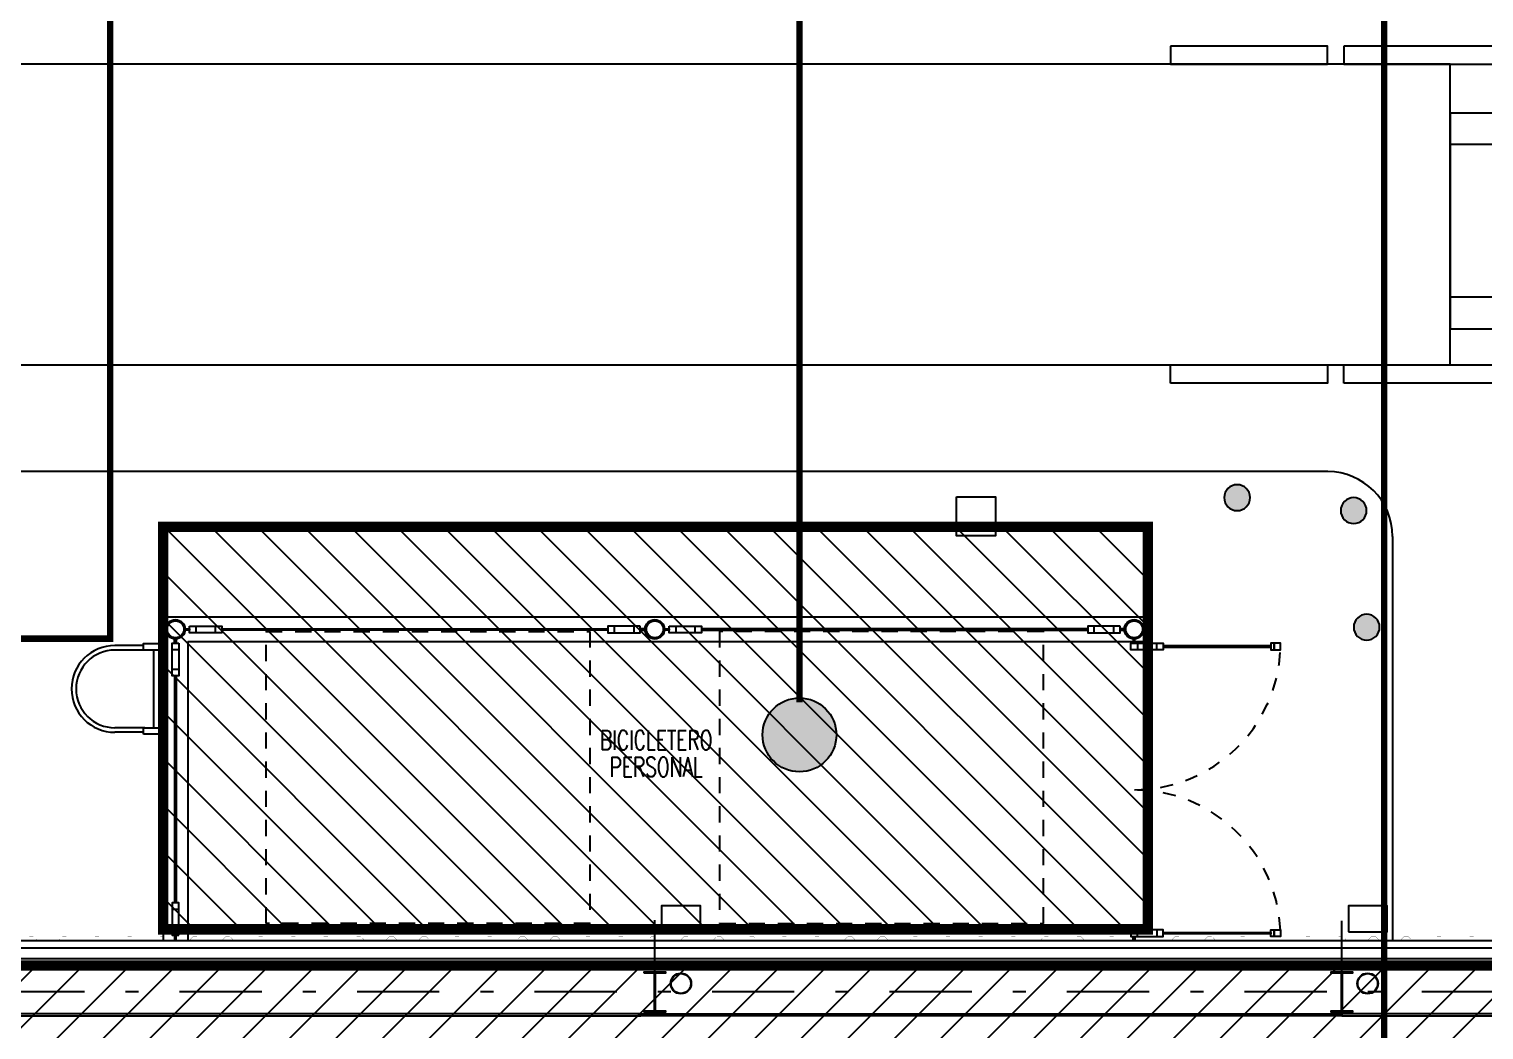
# Model space of a CAD drawing. Header units: millimetres. Extents: x -77 to 207, y -160 to 187.
# Drawn here: x -20.74 to -9.51, y 29.11 to 36.83 of the extents above; entities that cross this region are included whole.
import ezdxf
from ezdxf.enums import TextEntityAlignment as Align
from ezdxf.xclip import XClip

# ---------------------------------------------------------------- set-up
doc = ezdxf.new("R2010")
doc.units = ezdxf.units.MM
doc.header["$LTSCALE"] = 0.1
for name, pattern in [('X REF - ANELO INST bind$0$X REF - ANELO EXT$0$DASHED', [0.75, 0.5, -0.25]), ('X REF - ANELO INST bind$0$X REF - ANELO EXT$0$DASHED2', [0.375, 0.25, -0.125]), ('X REF - ANELO INST bind$0$X REF - ANELO EXT$0$HIDDEN2', [0.1875, 0.125, -0.0625]), ('X REF - ANELO INST bind$0$X REF - ANELO$0$DASHDOT2', [12.7, 6.35, -3.175, 0, -3.175])]:
    doc.linetypes.add(name, pattern=pattern)
for name, color, linetype in [('C01 Foil blanco', 30, 'Continuous'), ('C03 PRY comun+papel kraft', 192, 'Continuous'), ('C09 CH sinusoidal', 40, 'Continuous'), ('X REF - ANELO INST bind$0$X REF - ANELO EXT$0$A-CORDONES', 8, 'Continuous'), ('X REF - ANELO INST bind$0$X REF - ANELO EXT$0$A-VISTAS', 8, 'Continuous'), ('X REF - ANELO INST bind$0$X REF - ANELO EXT$0$C-METALICA', 8, 'Continuous'), ('X REF - ANELO INST bind$0$X REF - ANELO EXT$0$D-POSTE HG20', 8, 'Continuous'), ('X REF - ANELO INST bind$0$X REF - ANELO EXT$0$E-GENERAL', 8, 'Continuous'), ('X REF - ANELO INST bind$0$X REF - ANELO EXT$0$E-REJILLAS', 8, 'Continuous'), ('X REF - ANELO INST bind$0$X REF - ANELO EXT$0$E-VEHICULOS', 8, 'Continuous'), ('X REF - ANELO INST bind$0$X REF - ANELO EXT$0$MET-COLUMNA METALICA', 7, 'Continuous'), ('X REF - ANELO INST bind$0$X REF - ANELO EXT$0$PROY', 8, 'X REF - ANELO INST bind$0$X REF - ANELO EXT$0$DASHED'), ('X REF - ANELO INST bind$0$X REF - ANELO EXT$0$R-NOMBRE LOCAL', 7, 'Continuous'), ('X REF - ANELO INST bind$0$X REF - ANELO$0$A-CHAPA TRAPEZOIDAL', 8, 'Continuous'), ('X REF - ANELO INST bind$0$X REF - ANELO$0$A-TABIQUE PRY', 7, 'Continuous'), ('X REF - ANELO INST bind$0$X REF - ANELO$0$A-VISTAS', 8, 'Continuous'), ('X REF - ANELO INST bind$0$X REF - ANELO$0$E-MONTANTE PLUVIAL', 8, 'Continuous'), ('X REF - ANELO INST bind$0$X REF - ANELO$0$MET-COLUMNA METALICA', 7, 'Continuous'), ('X REF - ANELO INST bind$0$X REF - ANELO$0$MET-CORREAS DE CV', 7, 'Continuous'), ('X REF - ANELO INST bind$0$X REF - ANELO$0$MET-EJE CABRIADAS', 8, 'X REF - ANELO INST bind$0$X REF - ANELO$0$DASHDOT2'), ('X REF - ANELO INST bind$0$X REF - ANELO$0$MET-LANA VIDRIO', 8, 'Continuous')]:
    doc.layers.add(name, color=color, linetype=linetype)
doc.layers.add('X REF - ANELO INST bind$0$X REF - ANELO EXT$0$PROY-RT Y CONDUCTOS', color=8, linetype='X REF - ANELO INST bind$0$X REF - ANELO EXT$0$HIDDEN2', plot=False)
doc.styles.add('X REF - ANELO INST bind$0$X REF - ANELO EXT$0$VAUX', font='romans.shx', dxfattribs={"width": 0.85})
doc.linetypes.add('X REF - ANELO INST bind$0$X REF - ANELO$0$REFERENCIAL CORTE TRANSVERSAL WM$0$BATTING', pattern='A,0.00254,-2.54,[134,ltypeshp.shx,S=2.54,R=0,X=-2.54,Y=0],-5.08,[134,ltypeshp.shx,S=2.54,R=180,X=2.54,Y=0],-2.54', length=10.16254)

# ---------------------------------------------------------------- blocks, each defined once
blk = doc.blocks.new('X REF - ANELO INST bind$0$X REF - ANELO$0$CMETP')
at = {"layer": 'X REF - ANELO INST bind$0$X REF - ANELO$0$MET-COLUMNA METALICA'}
blk.add_hatch(color=256, dxfattribs=at).paths.add_polyline_path([(-0.082, 0), (-0.082, 0.01), (-0.007, 0.01, 0.414214), (-0.003, 0.014), (-0.003, 0.296, 0.414214), (-0.007, 0.3), (-0.082, 0.3), (-0.082, 0.31), (0.082, 0.31), (0.082, 0.3), (0.007, 0.3, 0.414214), (0.003, 0.296), (0.003, 0.014, 0.414214), (0.007, 0.01), (0.082, 0.01), (0.082, 0)])
blk.add_lwpolyline([(0.082, 0.3), (0.082, 0.31), (-0.082, 0.31), (-0.082, 0.3), (-0.007, 0.3, -0.414214), (-0.003, 0.296), (-0.003, 0.014, -0.414214), (-0.007, 0.01), (-0.082, 0.01), (-0.082, 0), (0.082, 0), (0.082, 0.01), (0.007, 0.01, -0.414214), (0.003, 0.014), (0.003, 0.296, -0.414214), (0.007, 0.3)], format="xyb", close=True, dxfattribs=at)
blk = doc.blocks.new('X REF - ANELO INST bind$0$X REF - ANELO EXT$0$camion')
at = {"layer": 'X REF - ANELO INST bind$0$X REF - ANELO EXT$0$E-VEHICULOS'}
for points in [[(1.258, -1.035), (-1.062, -1.035), (-1.062, -15.535), (1.258, -15.535)], [(-1.202, -13.376), (-1.062, -13.376), (-1.062, -14.59), (-1.202, -14.59)], [(1.398, -13.376), (1.258, -13.376), (1.258, -14.59), (1.398, -14.59)], [(-1.202, -14.715), (-1.062, -14.715), (-1.062, -15.928), (-1.202, -15.928)], [(1.398, -14.715), (1.258, -14.715), (1.258, -15.928), (1.398, -15.928)], [(0.88, -15.535), (-0.784, -15.535), (-0.784, -15.901), (0.88, -15.901)], [(0.64, -15.535), (-0.537, -15.535), (-0.537, -16.394), (0.64, -16.394)]]:
    blk.add_lwpolyline(points, close=True, dxfattribs=at)
blk = doc.blocks.new('X REF - ANELO INST bind$0$X REF - ANELO EXT$0$N Local')
at = {"layer": 'X REF - ANELO INST bind$0$X REF - ANELO EXT$0$R-NOMBRE LOCAL', "lineweight": 0, "style": 'X REF - ANELO INST bind$0$X REF - ANELO EXT$0$VAUX', "width": 0.85}
for p in [(6337.572, -934.455), (6337.572, -934.715)]:
    blk.add_attdef('NOMBRE', text='', height=0.182, dxfattribs=at).set_placement(p, align=Align.CENTER)
blk = doc.blocks.new('X REF - ANELO INST bind$0$X REF - ANELO EXT$0$COL')
at = {"layer": 'X REF - ANELO INST bind$0$X REF - ANELO EXT$0$MET-COLUMNA METALICA'}
h = blk.add_hatch(color=256, dxfattribs=at)
h.dxf.hatch_style = 1
edge = h.paths.add_edge_path(flags=17)
edge.add_arc((-12.213, 32.199), 0.065, 0, 360)
edge = h.paths.add_edge_path()
edge.add_arc((-12.213, 32.199), 0.075, 0, 360)
for radius in [0.075, 0.065]:
    blk.add_circle((-12.213, 32.199, 0.015), radius, dxfattribs=at)
blk = doc.blocks.new('X REF - ANELO INST bind$0$X REF - ANELO EXT$0$rpluvial')
blk.add_lwpolyline([(1964.572, 1190.327), (1964.872, 1190.327), (1964.872, 1190.527), (1964.572, 1190.527)], close=True)
blk = doc.blocks.new('X REF - ANELO INST bind$0$X REF - ANELO EXT$0$def hg poste 20')
at = {"layer": 'X REF - ANELO INST bind$0$X REF - ANELO EXT$0$D-POSTE HG20'}
h = blk.add_hatch(color=256, dxfattribs=at)
edge = h.paths.add_edge_path()
edge.add_arc((1268.582, 494.004), 0.1, 0, 360)
blk.add_circle((1268.582, 494.004), 0.1, dxfattribs=at)
blk = doc.blocks.new('X REF - ANELO INST bind$0$X REF - ANELO EXT')
at = {"layer": 'X REF - ANELO INST bind$0$X REF - ANELO EXT$0$A-CORDONES'}
for p, q in [((-10.718, 33.416), (-20.993, 33.416, 0)), ((-10.218, 32.916), (-10.218, 29.795))]:
    blk.add_line(p, q, dxfattribs=at)
blk.add_arc((-10.718, 32.916), 0.5, 0, 90, dxfattribs=at)
at = {"layer": 'X REF - ANELO INST bind$0$X REF - ANELO EXT$0$A-VISTAS', "linetype": 'Continuous', "ltscale": 0.1}
for p, q in [((-19.708, 32.294), (-19.708, 29.795)), ((-19.708, 32.294), (-12.121, 32.294)), ((-12.121, 32.294), (-12.121, 32.104)), ((-19.518, 32.104), (-19.518, 29.795)), ((-19.518, 32.104), (-12.121, 32.104))]:
    blk.add_line(p, q, dxfattribs=at)
at = {"layer": 'X REF - ANELO INST bind$0$X REF - ANELO EXT$0$A-VISTAS'}
blk.add_line((-19.708, 29.883), (-19.708, 32.294), dxfattribs=at)
at = {"layer": 'X REF - ANELO INST bind$0$X REF - ANELO EXT$0$C-METALICA'}
for p, q in [((-19.455, 32.222), (-19.305, 32.222)), ((-19.305, 32.172), (-19.455, 32.172)), ((-16.075, 32.222), (-16.225, 32.222)), ((-16.225, 32.172), (-16.075, 32.172)), ((-15.751, 32.222), (-15.601, 32.222)), ((-15.601, 32.172), (-15.751, 32.172)), ((-12.371, 32.222), (-12.521, 32.222)), ((-12.521, 32.172), (-12.371, 32.172)), ((-19.638, 31.891), (-19.638, 32.041)), ((-19.588, 32.041), (-19.588, 31.891)), ((-12.188, 32.091), (-12.038, 32.091)), ((-12.038, 32.041), (-12.188, 32.041)), ((-19.638, 30.038), (-19.638, 29.888)), ((-19.588, 29.888), (-19.588, 30.038)), ((-12.038, 29.878), (-12.188, 29.878)), ((-12.188, 29.828), (-12.038, 29.828))]:
    blk.add_line(p, q, dxfattribs=at)
for points in [[(-19.619, 32.091), (-19.619, 32.124), (-19.607, 32.124), (-19.607, 32.091)], [(-19.505, 32.191), (-19.538, 32.191), (-19.538, 32.203), (-19.505, 32.203)], [(-19.505, 32.222), (-19.455, 32.222), (-19.455, 32.172), (-19.505, 32.172)], [(-19.305, 32.222), (-19.255, 32.222), (-19.255, 32.172), (-19.305, 32.172)], [(-16.275, 32.192), (-19.255, 32.192), (-19.255, 32.202), (-16.275, 32.202)], [(-16.225, 32.222), (-16.275, 32.222), (-16.275, 32.172), (-16.225, 32.172)], [(-16.025, 32.222), (-16.075, 32.222), (-16.075, 32.172), (-16.025, 32.172)], [(-16.025, 32.191), (-15.992, 32.191), (-15.992, 32.203), (-16.025, 32.203)], [(-15.801, 32.191), (-15.834, 32.191), (-15.834, 32.203), (-15.801, 32.203)], [(-15.801, 32.222), (-15.751, 32.222), (-15.751, 32.172), (-15.801, 32.172)], [(-15.601, 32.222), (-15.551, 32.222), (-15.551, 32.172), (-15.601, 32.172)], [(-15.551, 32.192), (-12.571, 32.192), (-12.571, 32.202), (-15.551, 32.202)], [(-12.521, 32.222), (-12.571, 32.222), (-12.571, 32.172), (-12.521, 32.172)], [(-12.321, 32.222), (-12.371, 32.222), (-12.371, 32.172), (-12.321, 32.172)], [(-12.321, 32.191), (-12.288, 32.191), (-12.288, 32.203), (-12.321, 32.203)], [(-12.207, 32.091), (-12.207, 32.124), (-12.219, 32.124), (-12.219, 32.091)], [(-19.588, 32.091), (-19.588, 32.041), (-19.638, 32.041), (-19.638, 32.091)], [(-12.188, 32.041), (-12.238, 32.041), (-12.238, 32.091), (-12.188, 32.091)], [(-12.038, 32.091), (-11.988, 32.091), (-11.988, 32.041), (-12.038, 32.041)], [(-11.158, 32.071), (-11.988, 32.071), (-11.988, 32.061), (-11.158, 32.061)], [(-11.133, 32.041), (-11.083, 32.041), (-11.083, 32.091), (-11.133, 32.091)], [(-19.588, 31.891), (-19.588, 31.841), (-19.638, 31.841), (-19.638, 31.891)], [(-19.618, 30.088), (-19.618, 31.841), (-19.608, 31.841), (-19.608, 30.088)], [(-19.588, 30.038), (-19.588, 30.088), (-19.638, 30.088), (-19.638, 30.038)], [(-19.588, 29.838), (-19.588, 29.888), (-19.638, 29.888), (-19.638, 29.838)], [(-12.188, 29.878), (-12.238, 29.878), (-12.238, 29.828), (-12.188, 29.828)], [(-12.038, 29.828), (-11.988, 29.828), (-11.988, 29.878), (-12.038, 29.878)], [(-11.133, 29.878), (-11.083, 29.878), (-11.083, 29.828), (-11.133, 29.828)], [(-19.619, 29.838), (-19.619, 29.805), (-19.607, 29.805), (-19.607, 29.838)], [(-12.207, 29.828), (-12.207, 29.795), (-12.219, 29.795), (-12.219, 29.828)], [(-11.158, 29.848), (-11.988, 29.848), (-11.988, 29.858), (-11.158, 29.858)]]:
    blk.add_lwpolyline(points, close=True, dxfattribs=at)
for points in [[(-11.133, 32.091), (-11.158, 32.091), (-11.158, 32.041), (-11.133, 32.041), (-11.133, 32.091)], [(-11.133, 29.828), (-11.158, 29.828), (-11.158, 29.878), (-11.133, 29.878), (-11.133, 29.828)]]:
    blk.add_lwpolyline(points, dxfattribs=at)
at = {"layer": 'X REF - ANELO INST bind$0$X REF - ANELO EXT$0$C-METALICA', "color": 8, "linetype": 'X REF - ANELO INST bind$0$X REF - ANELO EXT$0$DASHED2'}
for centre, start, end in [((-12.212, 32.09), 270.1659, 357.5177), ((-12.212, 29.829), 2.4823, 89.8341)]:
    blk.add_arc(centre, 1.13, start, end, dxfattribs=at)
at = {"layer": 'X REF - ANELO INST bind$0$X REF - ANELO EXT$0$E-GENERAL'}
for p, q in [((-19.86, 32.074), (-20.08, 32.074)), ((-19.85, 32.039), (-20.08, 32.039)), ((-19.782, 32.039), (-19.782, 31.439)), ((-19.732, 32.039), (-19.732, 31.389)), ((-19.85, 31.439), (-20.08, 31.439)), ((-19.86, 31.404), (-20.08, 31.404))]:
    blk.add_line(p, q, dxfattribs=at)
for points in [[(-19.86, 32.039), (-19.86, 32.089), (-19.71, 32.089), (-19.71, 32.039)], [(-19.86, 31.389), (-19.86, 31.439), (-19.71, 31.439), (-19.71, 31.389)]]:
    blk.add_lwpolyline(points, close=True, dxfattribs=at)
for radius in [0.335, 0.3]:
    blk.add_arc((-20.08, 31.739), radius, 90, 270, dxfattribs=at)
at = {"layer": 'X REF - ANELO INST bind$0$X REF - ANELO EXT$0$E-REJILLAS'}
blk.add_lwpolyline([(-13.584, 33.221), (-13.284, 33.221), (-13.284, 32.921), (-13.584, 32.921)], close=True, dxfattribs=at)
at = {"layer": 'X REF - ANELO INST bind$0$X REF - ANELO EXT$0$PROY', "ltscale": 10}
blk.add_lwpolyline([(-12.108, 29.883), (-19.708, 29.883), (-19.708, 32.99), (-12.108, 32.99), (-12.108, 29.883), (-12.108, 29.883), (-12.108, 29.883), (-12.108, 29.883), (-12.108, 29.883), (-12.108, 29.883), (-12.108, 29.883), (-12.108, 29.883), (-12.108, 29.883), (-19.708, 29.883), (-19.708, 32.99)], dxfattribs=at)
at = {"layer": 'X REF - ANELO INST bind$0$X REF - ANELO EXT$0$PROY-RT Y CONDUCTOS', "ltscale": 10}
for points in [[(-18.913, 29.928), (-18.913, 32.183), (-16.413, 32.183), (-16.413, 29.928)], [(-12.913, 29.928), (-12.913, 32.183), (-15.413, 32.183), (-15.413, 29.928)]]:
    blk.add_lwpolyline(points, close=True, dxfattribs=at)
at = {"color": 0, "rotation": 90}
blk.add_blockref('X REF - ANELO INST bind$0$X REF - ANELO EXT$0$camion', (-25.309, 35.302, 0.017), dxfattribs=at)
at = {"extrusion": (0, 0, -1), "zscale": -1}
for p in [(-1257.164, -460.789), (-1258.064, -460.889)]:
    blk.add_blockref('X REF - ANELO INST bind$0$X REF - ANELO EXT$0$def hg poste 20', p, dxfattribs=at)
for p in [(-7.4, 0), (-3.7, 0, -0.007), (0, 0)]:
    blk.add_blockref('X REF - ANELO INST bind$0$X REF - ANELO EXT$0$COL', p)
at = {"extrusion": (0, 0, -1), "zscale": -1, "rotation": 90}
blk.add_blockref('X REF - ANELO INST bind$0$X REF - ANELO EXT$0$def hg poste 20', (504.422, -1236.367), dxfattribs=at)
ref = blk.add_blockref('X REF - ANELO INST bind$0$X REF - ANELO EXT$0$N Local', (5054.156, 778.833), dxfattribs=dict(xscale=-0.7999999999999545, yscale=0.8000000000000114, zscale=0.8))
ref.add_attrib('NOMBRE', 'BICICLETERO', dxfattribs={"layer": 'X REF - ANELO INST bind$0$X REF - ANELO EXT$0$R-NOMBRE LOCAL', "lineweight": 0, "height": 0.15, "style": 'X REF - ANELO INST bind$0$X REF - ANELO EXT$0$VAUX', "width": 0.7}).set_placement((-15.902, 31.269), align=Align.CENTER)
ref.add_attrib('NOMBRE', 'PERSONAL', dxfattribs={"layer": 'X REF - ANELO INST bind$0$X REF - ANELO EXT$0$R-NOMBRE LOCAL', "lineweight": 0, "height": 0.15, "style": 'X REF - ANELO INST bind$0$X REF - ANELO EXT$0$VAUX', "width": 0.7}).set_placement((-15.902, 31.061), align=Align.CENTER)
at = {"layer": 'X REF - ANELO INST bind$0$X REF - ANELO EXT$0$E-REJILLAS'}
for p in [(-1980.433, -1160.462, 0.011), (-1975.131, -1160.462, -0.01)]:
    blk.add_blockref('X REF - ANELO INST bind$0$X REF - ANELO EXT$0$rpluvial', p, dxfattribs=at)
blk = doc.blocks.new('X REF - ANELO INST bind$0$X REF - ANELO')
at = {"layer": 'X REF - ANELO INST bind$0$X REF - ANELO$0$MET-COLUMNA METALICA'}
h = blk.add_hatch(color=256, dxfattribs=at)
h.dxf.hatch_style = 1
edge = h.paths.add_edge_path(flags=17)
edge.add_arc((-19.613, 32.199), 0.065, 0, 360)
edge = h.paths.add_edge_path()
edge.add_arc((-19.613, 32.199), 0.075, 0, 360)
h = blk.add_hatch(color=256, dxfattribs=at)
h.dxf.hatch_style = 1
edge = h.paths.add_edge_path(flags=17)
edge.add_arc((-15.913, 32.199), 0.065, 0, 360)
edge = h.paths.add_edge_path()
edge.add_arc((-15.913, 32.199), 0.075, 0, 360)
h = blk.add_hatch(color=256, dxfattribs=at)
h.dxf.hatch_style = 1
edge = h.paths.add_edge_path(flags=17)
edge.add_arc((-12.213, 32.199), 0.065, 0, 360)
edge = h.paths.add_edge_path()
edge.add_arc((-12.213, 32.199), 0.075, 0, 360)
at = {"layer": 'X REF - ANELO INST bind$0$X REF - ANELO$0$A-CHAPA TRAPEZOIDAL'}
for points in [[(-20.515, 29.8, 0.0006, 0.0006, 0), (-20.545, 29.8, 0.0006, 0.0006, 0), (-20.549, 29.804, 0.0006, 0.0006, 0), (-20.579, 29.804, 0.0006, 0.0006, 0), (-20.583, 29.8, 0.0006, 0.0006, 0), (-20.613, 29.8, 0.0006, 0.0006, 0), (-20.617, 29.804, 0.0006, 0.0006, 0), (-20.647, 29.804, 0.0006, 0.0006, 0), (-20.651, 29.8, 0.0006, 0.0006, 0), (-20.681, 29.8, 0.0006, 0.0006, 0), (-20.71, 29.828, 0.0006, 0.0006, 0), (-20.74, 29.828, 0.0006, 0.0006, 0), (-20.768, 29.8, 0.0006, 0.0006, 0)], [(-18.999, 29.8, 0.0006, 0.0006, 0), (-19.029, 29.8, 0.0006, 0.0006, 0), (-19.033, 29.804, 0.0006, 0.0006, 0), (-19.063, 29.804, 0.0006, 0.0006, 0), (-19.067, 29.8, 0.0006, 0.0006, 0), (-19.097, 29.8, 0.0006, 0.0006, 0), (-19.101, 29.804, 0.0006, 0.0006, 0), (-19.131, 29.804, 0.0006, 0.0006, 0), (-19.135, 29.8, 0.0006, 0.0006, 0), (-19.165, 29.8, 0.0006, 0.0006, 0), (-19.194, 29.828, 0.0006, 0.0006, 0), (-19.224, 29.828, 0.0006, 0.0006, 0), (-19.252, 29.8, 0.0006, 0.0006, 0), (-19.282, 29.8, 0.0006, 0.0006, 0), (-19.286, 29.804, 0.0006, 0.0006, 0), (-19.316, 29.804, 0.0006, 0.0006, 0), (-19.32, 29.8, 0.0006, 0.0006, 0), (-19.35, 29.8, 0.0006, 0.0006, 0), (-19.354, 29.804, 0.0006, 0.0006, 0), (-19.384, 29.804, 0.0006, 0.0006, 0), (-19.388, 29.8, 0.0006, 0.0006, 0), (-19.418, 29.8, 0.0006, 0.0006, 0), (-19.446, 29.828, 0.0006, 0.0006, 0), (-19.476, 29.828, 0.0006, 0.0006, 0), (-19.504, 29.8, 0.0006, 0.0006, 0), (-19.534, 29.8, 0.0006, 0.0006, 0), (-19.538, 29.804, 0.0006, 0.0006, 0), (-19.568, 29.804, 0.0006, 0.0006, 0), (-19.572, 29.8, 0.0006, 0.0006, 0), (-19.602, 29.8, 0.0006, 0.0006, 0), (-19.606, 29.804, 0.0006, 0.0006, 0), (-19.636, 29.804, 0.0006, 0.0006, 0), (-19.64, 29.8, 0.0006, 0.0006, 0), (-19.67, 29.8, 0.0006, 0.0006, 0), (-19.699, 29.828, 0.0006, 0.0006, 0), (-19.729, 29.828, 0.0006, 0.0006, 0), (-19.757, 29.8, 0.0006, 0.0006, 0), (-19.787, 29.8, 0.0006, 0.0006, 0), (-19.791, 29.804, 0.0006, 0.0006, 0), (-19.821, 29.804, 0.0006, 0.0006, 0), (-19.825, 29.8, 0.0006, 0.0006, 0), (-19.855, 29.8, 0.0006, 0.0006, 0), (-19.859, 29.804, 0.0006, 0.0006, 0), (-19.889, 29.804, 0.0006, 0.0006, 0), (-19.893, 29.8, 0.0006, 0.0006, 0), (-19.923, 29.8, 0.0006, 0.0006, 0), (-19.951, 29.828, 0.0006, 0.0006, 0), (-19.981, 29.828, 0.0006, 0.0006, 0), (-20.01, 29.8, 0.0006, 0.0006, 0), (-20.04, 29.8, 0.0006, 0.0006, 0), (-20.044, 29.804, 0.0006, 0.0006, 0), (-20.074, 29.804, 0.0006, 0.0006, 0), (-20.078, 29.8, 0.0006, 0.0006, 0), (-20.108, 29.8, 0.0006, 0.0006, 0), (-20.112, 29.804, 0.0006, 0.0006, 0), (-20.142, 29.804, 0.0006, 0.0006, 0), (-20.146, 29.8, 0.0006, 0.0006, 0), (-20.176, 29.8, 0.0006, 0.0006, 0), (-20.204, 29.828, 0.0006, 0.0006, 0), (-20.234, 29.828, 0.0006, 0.0006, 0), (-20.262, 29.8, 0.0006, 0.0006, 0), (-20.292, 29.8, 0.0006, 0.0006, 0), (-20.296, 29.804, 0.0006, 0.0006, 0), (-20.326, 29.804, 0.0006, 0.0006, 0), (-20.33, 29.8, 0.0006, 0.0006, 0), (-20.36, 29.8, 0.0006, 0.0006, 0), (-20.364, 29.804, 0.0006, 0.0006, 0), (-20.394, 29.804, 0.0006, 0.0006, 0), (-20.398, 29.8, 0.0006, 0.0006, 0), (-20.428, 29.8, 0.0006, 0.0006, 0), (-20.456, 29.828, 0.0006, 0.0006, 0), (-20.486, 29.828, 0.0006, 0.0006, 0), (-20.515, 29.8, 0, 0, 0)], [(-17.483, 29.8, 0.0006, 0.0006, 0), (-17.513, 29.8, 0.0006, 0.0006, 0), (-17.517, 29.804, 0.0006, 0.0006, 0), (-17.547, 29.804, 0.0006, 0.0006, 0), (-17.551, 29.8, 0.0006, 0.0006, 0), (-17.581, 29.8, 0.0006, 0.0006, 0), (-17.585, 29.804, 0.0006, 0.0006, 0), (-17.615, 29.804, 0.0006, 0.0006, 0), (-17.619, 29.8, 0.0006, 0.0006, 0), (-17.649, 29.8, 0.0006, 0.0006, 0), (-17.678, 29.828, 0.0006, 0.0006, 0), (-17.708, 29.828, 0.0006, 0.0006, 0), (-17.736, 29.8, 0.0006, 0.0006, 0), (-17.766, 29.8, 0.0006, 0.0006, 0), (-17.77, 29.804, 0.0006, 0.0006, 0), (-17.8, 29.804, 0.0006, 0.0006, 0), (-17.804, 29.8, 0.0006, 0.0006, 0), (-17.834, 29.8, 0.0006, 0.0006, 0), (-17.838, 29.804, 0.0006, 0.0006, 0), (-17.868, 29.804, 0.0006, 0.0006, 0), (-17.872, 29.8, 0.0006, 0.0006, 0), (-17.902, 29.8, 0.0006, 0.0006, 0), (-17.93, 29.828, 0.0006, 0.0006, 0), (-17.96, 29.828, 0.0006, 0.0006, 0), (-17.988, 29.8, 0.0006, 0.0006, 0), (-18.018, 29.8, 0.0006, 0.0006, 0), (-18.022, 29.804, 0.0006, 0.0006, 0), (-18.052, 29.804, 0.0006, 0.0006, 0), (-18.056, 29.8, 0.0006, 0.0006, 0), (-18.086, 29.8, 0.0006, 0.0006, 0), (-18.09, 29.804, 0.0006, 0.0006, 0), (-18.12, 29.804, 0.0006, 0.0006, 0), (-18.124, 29.8, 0.0006, 0.0006, 0), (-18.154, 29.8, 0.0006, 0.0006, 0), (-18.183, 29.828, 0.0006, 0.0006, 0), (-18.213, 29.828, 0.0006, 0.0006, 0), (-18.241, 29.8, 0.0006, 0.0006, 0), (-18.271, 29.8, 0.0006, 0.0006, 0), (-18.275, 29.804, 0.0006, 0.0006, 0), (-18.305, 29.804, 0.0006, 0.0006, 0), (-18.309, 29.8, 0.0006, 0.0006, 0), (-18.339, 29.8, 0.0006, 0.0006, 0), (-18.343, 29.804, 0.0006, 0.0006, 0), (-18.373, 29.804, 0.0006, 0.0006, 0), (-18.377, 29.8, 0.0006, 0.0006, 0), (-18.407, 29.8, 0.0006, 0.0006, 0), (-18.435, 29.828, 0.0006, 0.0006, 0), (-18.465, 29.828, 0.0006, 0.0006, 0), (-18.494, 29.8, 0.0006, 0.0006, 0), (-18.524, 29.8, 0.0006, 0.0006, 0), (-18.528, 29.804, 0.0006, 0.0006, 0), (-18.558, 29.804, 0.0006, 0.0006, 0), (-18.562, 29.8, 0.0006, 0.0006, 0), (-18.592, 29.8, 0.0006, 0.0006, 0), (-18.596, 29.804, 0.0006, 0.0006, 0), (-18.626, 29.804, 0.0006, 0.0006, 0), (-18.63, 29.8, 0.0006, 0.0006, 0), (-18.66, 29.8, 0.0006, 0.0006, 0), (-18.688, 29.828, 0.0006, 0.0006, 0), (-18.718, 29.828, 0.0006, 0.0006, 0), (-18.746, 29.8, 0.0006, 0.0006, 0), (-18.776, 29.8, 0.0006, 0.0006, 0), (-18.78, 29.804, 0.0006, 0.0006, 0), (-18.81, 29.804, 0.0006, 0.0006, 0), (-18.814, 29.8, 0.0006, 0.0006, 0), (-18.844, 29.8, 0.0006, 0.0006, 0), (-18.848, 29.804, 0.0006, 0.0006, 0), (-18.878, 29.804, 0.0006, 0.0006, 0), (-18.882, 29.8, 0.0006, 0.0006, 0), (-18.912, 29.8, 0.0006, 0.0006, 0), (-18.94, 29.828, 0.0006, 0.0006, 0), (-18.97, 29.828, 0.0006, 0.0006, 0), (-18.999, 29.8, 0, 0, 0)], [(-15.967, 29.8, 0.0006, 0.0006, 0), (-15.997, 29.8, 0.0006, 0.0006, 0), (-16.001, 29.804, 0.0006, 0.0006, 0), (-16.031, 29.804, 0.0006, 0.0006, 0), (-16.035, 29.8, 0.0006, 0.0006, 0), (-16.065, 29.8, 0.0006, 0.0006, 0), (-16.069, 29.804, 0.0006, 0.0006, 0), (-16.099, 29.804, 0.0006, 0.0006, 0), (-16.103, 29.8, 0.0006, 0.0006, 0), (-16.133, 29.8, 0.0006, 0.0006, 0), (-16.162, 29.828, 0.0006, 0.0006, 0), (-16.192, 29.828, 0.0006, 0.0006, 0), (-16.22, 29.8, 0.0006, 0.0006, 0), (-16.25, 29.8, 0.0006, 0.0006, 0), (-16.254, 29.804, 0.0006, 0.0006, 0), (-16.284, 29.804, 0.0006, 0.0006, 0), (-16.288, 29.8, 0.0006, 0.0006, 0), (-16.318, 29.8, 0.0006, 0.0006, 0), (-16.322, 29.804, 0.0006, 0.0006, 0), (-16.352, 29.804, 0.0006, 0.0006, 0), (-16.356, 29.8, 0.0006, 0.0006, 0), (-16.386, 29.8, 0.0006, 0.0006, 0), (-16.414, 29.828, 0.0006, 0.0006, 0), (-16.444, 29.828, 0.0006, 0.0006, 0), (-16.472, 29.8, 0.0006, 0.0006, 0), (-16.502, 29.8, 0.0006, 0.0006, 0), (-16.506, 29.804, 0.0006, 0.0006, 0), (-16.536, 29.804, 0.0006, 0.0006, 0), (-16.54, 29.8, 0.0006, 0.0006, 0), (-16.57, 29.8, 0.0006, 0.0006, 0), (-16.574, 29.804, 0.0006, 0.0006, 0), (-16.604, 29.804, 0.0006, 0.0006, 0), (-16.608, 29.8, 0.0006, 0.0006, 0), (-16.638, 29.8, 0.0006, 0.0006, 0), (-16.667, 29.828, 0.0006, 0.0006, 0), (-16.697, 29.828, 0.0006, 0.0006, 0), (-16.725, 29.8, 0.0006, 0.0006, 0), (-16.755, 29.8, 0.0006, 0.0006, 0), (-16.759, 29.804, 0.0006, 0.0006, 0), (-16.789, 29.804, 0.0006, 0.0006, 0), (-16.793, 29.8, 0.0006, 0.0006, 0), (-16.823, 29.8, 0.0006, 0.0006, 0), (-16.827, 29.804, 0.0006, 0.0006, 0), (-16.857, 29.804, 0.0006, 0.0006, 0), (-16.861, 29.8, 0.0006, 0.0006, 0), (-16.891, 29.8, 0.0006, 0.0006, 0), (-16.919, 29.828, 0.0006, 0.0006, 0), (-16.949, 29.828, 0.0006, 0.0006, 0), (-16.978, 29.8, 0.0006, 0.0006, 0), (-17.008, 29.8, 0.0006, 0.0006, 0), (-17.012, 29.804, 0.0006, 0.0006, 0), (-17.042, 29.804, 0.0006, 0.0006, 0), (-17.046, 29.8, 0.0006, 0.0006, 0), (-17.076, 29.8, 0.0006, 0.0006, 0), (-17.08, 29.804, 0.0006, 0.0006, 0), (-17.11, 29.804, 0.0006, 0.0006, 0), (-17.114, 29.8, 0.0006, 0.0006, 0), (-17.144, 29.8, 0.0006, 0.0006, 0), (-17.172, 29.828, 0.0006, 0.0006, 0), (-17.202, 29.828, 0.0006, 0.0006, 0), (-17.23, 29.8, 0.0006, 0.0006, 0), (-17.26, 29.8, 0.0006, 0.0006, 0), (-17.264, 29.804, 0.0006, 0.0006, 0), (-17.294, 29.804, 0.0006, 0.0006, 0), (-17.298, 29.8, 0.0006, 0.0006, 0), (-17.328, 29.8, 0.0006, 0.0006, 0), (-17.332, 29.804, 0.0006, 0.0006, 0), (-17.362, 29.804, 0.0006, 0.0006, 0), (-17.366, 29.8, 0.0006, 0.0006, 0), (-17.396, 29.8, 0.0006, 0.0006, 0), (-17.424, 29.828, 0.0006, 0.0006, 0), (-17.454, 29.828, 0.0006, 0.0006, 0), (-17.483, 29.8, 0, 0, 0)], [(-14.451, 29.8, 0.0006, 0.0006, 0), (-14.481, 29.8, 0.0006, 0.0006, 0), (-14.485, 29.804, 0.0006, 0.0006, 0), (-14.515, 29.804, 0.0006, 0.0006, 0), (-14.519, 29.8, 0.0006, 0.0006, 0), (-14.549, 29.8, 0.0006, 0.0006, 0), (-14.553, 29.804, 0.0006, 0.0006, 0), (-14.583, 29.804, 0.0006, 0.0006, 0), (-14.587, 29.8, 0.0006, 0.0006, 0), (-14.617, 29.8, 0.0006, 0.0006, 0), (-14.646, 29.828, 0.0006, 0.0006, 0), (-14.676, 29.828, 0.0006, 0.0006, 0), (-14.704, 29.8, 0.0006, 0.0006, 0), (-14.734, 29.8, 0.0006, 0.0006, 0), (-14.738, 29.804, 0.0006, 0.0006, 0), (-14.768, 29.804, 0.0006, 0.0006, 0), (-14.772, 29.8, 0.0006, 0.0006, 0), (-14.802, 29.8, 0.0006, 0.0006, 0), (-14.806, 29.804, 0.0006, 0.0006, 0), (-14.836, 29.804, 0.0006, 0.0006, 0), (-14.84, 29.8, 0.0006, 0.0006, 0), (-14.87, 29.8, 0.0006, 0.0006, 0), (-14.898, 29.828, 0.0006, 0.0006, 0), (-14.928, 29.828, 0.0006, 0.0006, 0), (-14.956, 29.8, 0.0006, 0.0006, 0), (-14.986, 29.8, 0.0006, 0.0006, 0), (-14.99, 29.804, 0.0006, 0.0006, 0), (-15.02, 29.804, 0.0006, 0.0006, 0), (-15.024, 29.8, 0.0006, 0.0006, 0), (-15.054, 29.8, 0.0006, 0.0006, 0), (-15.058, 29.804, 0.0006, 0.0006, 0), (-15.088, 29.804, 0.0006, 0.0006, 0), (-15.092, 29.8, 0.0006, 0.0006, 0), (-15.122, 29.8, 0.0006, 0.0006, 0), (-15.151, 29.828, 0.0006, 0.0006, 0), (-15.181, 29.828, 0.0006, 0.0006, 0), (-15.209, 29.8, 0.0006, 0.0006, 0), (-15.239, 29.8, 0.0006, 0.0006, 0), (-15.243, 29.804, 0.0006, 0.0006, 0), (-15.273, 29.804, 0.0006, 0.0006, 0), (-15.277, 29.8, 0.0006, 0.0006, 0), (-15.307, 29.8, 0.0006, 0.0006, 0), (-15.311, 29.804, 0.0006, 0.0006, 0), (-15.341, 29.804, 0.0006, 0.0006, 0), (-15.345, 29.8, 0.0006, 0.0006, 0), (-15.375, 29.8, 0.0006, 0.0006, 0), (-15.403, 29.828, 0.0006, 0.0006, 0), (-15.433, 29.828, 0.0006, 0.0006, 0), (-15.462, 29.8, 0.0006, 0.0006, 0), (-15.492, 29.8, 0.0006, 0.0006, 0), (-15.496, 29.804, 0.0006, 0.0006, 0), (-15.526, 29.804, 0.0006, 0.0006, 0), (-15.53, 29.8, 0.0006, 0.0006, 0), (-15.56, 29.8, 0.0006, 0.0006, 0), (-15.564, 29.804, 0.0006, 0.0006, 0), (-15.594, 29.804, 0.0006, 0.0006, 0), (-15.598, 29.8, 0.0006, 0.0006, 0), (-15.628, 29.8, 0.0006, 0.0006, 0), (-15.656, 29.828, 0.0006, 0.0006, 0), (-15.686, 29.828, 0.0006, 0.0006, 0), (-15.714, 29.8, 0.0006, 0.0006, 0), (-15.744, 29.8, 0.0006, 0.0006, 0), (-15.748, 29.804, 0.0006, 0.0006, 0), (-15.778, 29.804, 0.0006, 0.0006, 0), (-15.782, 29.8, 0.0006, 0.0006, 0), (-15.812, 29.8, 0.0006, 0.0006, 0), (-15.816, 29.804, 0.0006, 0.0006, 0), (-15.846, 29.804, 0.0006, 0.0006, 0), (-15.85, 29.8, 0.0006, 0.0006, 0), (-15.88, 29.8, 0.0006, 0.0006, 0), (-15.908, 29.828, 0.0006, 0.0006, 0), (-15.938, 29.828, 0.0006, 0.0006, 0), (-15.967, 29.8, 0, 0, 0)], [(-12.935, 29.8, 0.0006, 0.0006, 0), (-12.965, 29.8, 0.0006, 0.0006, 0), (-12.969, 29.804, 0.0006, 0.0006, 0), (-12.999, 29.804, 0.0006, 0.0006, 0), (-13.003, 29.8, 0.0006, 0.0006, 0), (-13.033, 29.8, 0.0006, 0.0006, 0), (-13.037, 29.804, 0.0006, 0.0006, 0), (-13.067, 29.804, 0.0006, 0.0006, 0), (-13.071, 29.8, 0.0006, 0.0006, 0), (-13.101, 29.8, 0.0006, 0.0006, 0), (-13.13, 29.828, 0.0006, 0.0006, 0), (-13.16, 29.828, 0.0006, 0.0006, 0), (-13.188, 29.8, 0.0006, 0.0006, 0), (-13.218, 29.8, 0.0006, 0.0006, 0), (-13.222, 29.804, 0.0006, 0.0006, 0), (-13.252, 29.804, 0.0006, 0.0006, 0), (-13.256, 29.8, 0.0006, 0.0006, 0), (-13.286, 29.8, 0.0006, 0.0006, 0), (-13.29, 29.804, 0.0006, 0.0006, 0), (-13.32, 29.804, 0.0006, 0.0006, 0), (-13.324, 29.8, 0.0006, 0.0006, 0), (-13.354, 29.8, 0.0006, 0.0006, 0), (-13.382, 29.828, 0.0006, 0.0006, 0), (-13.412, 29.828, 0.0006, 0.0006, 0), (-13.44, 29.8, 0.0006, 0.0006, 0), (-13.47, 29.8, 0.0006, 0.0006, 0), (-13.474, 29.804, 0.0006, 0.0006, 0), (-13.504, 29.804, 0.0006, 0.0006, 0), (-13.508, 29.8, 0.0006, 0.0006, 0), (-13.538, 29.8, 0.0006, 0.0006, 0), (-13.542, 29.804, 0.0006, 0.0006, 0), (-13.572, 29.804, 0.0006, 0.0006, 0), (-13.576, 29.8, 0.0006, 0.0006, 0), (-13.606, 29.8, 0.0006, 0.0006, 0), (-13.635, 29.828, 0.0006, 0.0006, 0), (-13.665, 29.828, 0.0006, 0.0006, 0), (-13.693, 29.8, 0.0006, 0.0006, 0), (-13.723, 29.8, 0.0006, 0.0006, 0), (-13.727, 29.804, 0.0006, 0.0006, 0), (-13.757, 29.804, 0.0006, 0.0006, 0), (-13.761, 29.8, 0.0006, 0.0006, 0), (-13.791, 29.8, 0.0006, 0.0006, 0), (-13.795, 29.804, 0.0006, 0.0006, 0), (-13.825, 29.804, 0.0006, 0.0006, 0), (-13.829, 29.8, 0.0006, 0.0006, 0), (-13.859, 29.8, 0.0006, 0.0006, 0), (-13.887, 29.828, 0.0006, 0.0006, 0), (-13.917, 29.828, 0.0006, 0.0006, 0), (-13.946, 29.8, 0.0006, 0.0006, 0), (-13.976, 29.8, 0.0006, 0.0006, 0), (-13.98, 29.804, 0.0006, 0.0006, 0), (-14.01, 29.804, 0.0006, 0.0006, 0), (-14.014, 29.8, 0.0006, 0.0006, 0), (-14.044, 29.8, 0.0006, 0.0006, 0), (-14.048, 29.804, 0.0006, 0.0006, 0), (-14.078, 29.804, 0.0006, 0.0006, 0), (-14.082, 29.8, 0.0006, 0.0006, 0), (-14.112, 29.8, 0.0006, 0.0006, 0), (-14.14, 29.828, 0.0006, 0.0006, 0), (-14.17, 29.828, 0.0006, 0.0006, 0), (-14.198, 29.8, 0.0006, 0.0006, 0), (-14.228, 29.8, 0.0006, 0.0006, 0), (-14.232, 29.804, 0.0006, 0.0006, 0), (-14.262, 29.804, 0.0006, 0.0006, 0), (-14.266, 29.8, 0.0006, 0.0006, 0), (-14.296, 29.8, 0.0006, 0.0006, 0), (-14.3, 29.804, 0.0006, 0.0006, 0), (-14.33, 29.804, 0.0006, 0.0006, 0), (-14.334, 29.8, 0.0006, 0.0006, 0), (-14.364, 29.8, 0.0006, 0.0006, 0), (-14.392, 29.828, 0.0006, 0.0006, 0), (-14.422, 29.828, 0.0006, 0.0006, 0), (-14.451, 29.8, 0, 0, 0)], [(-11.419, 29.8, 0.0006, 0.0006, 0), (-11.449, 29.8, 0.0006, 0.0006, 0), (-11.453, 29.804, 0.0006, 0.0006, 0), (-11.483, 29.804, 0.0006, 0.0006, 0), (-11.487, 29.8, 0.0006, 0.0006, 0), (-11.517, 29.8, 0.0006, 0.0006, 0), (-11.521, 29.804, 0.0006, 0.0006, 0), (-11.551, 29.804, 0.0006, 0.0006, 0), (-11.555, 29.8, 0.0006, 0.0006, 0), (-11.585, 29.8, 0.0006, 0.0006, 0), (-11.614, 29.828, 0.0006, 0.0006, 0), (-11.644, 29.828, 0.0006, 0.0006, 0), (-11.672, 29.8, 0.0006, 0.0006, 0), (-11.702, 29.8, 0.0006, 0.0006, 0), (-11.706, 29.804, 0.0006, 0.0006, 0), (-11.736, 29.804, 0.0006, 0.0006, 0), (-11.74, 29.8, 0.0006, 0.0006, 0), (-11.77, 29.8, 0.0006, 0.0006, 0), (-11.774, 29.804, 0.0006, 0.0006, 0), (-11.804, 29.804, 0.0006, 0.0006, 0), (-11.808, 29.8, 0.0006, 0.0006, 0), (-11.838, 29.8, 0.0006, 0.0006, 0), (-11.866, 29.828, 0.0006, 0.0006, 0), (-11.896, 29.828, 0.0006, 0.0006, 0), (-11.924, 29.8, 0.0006, 0.0006, 0), (-11.954, 29.8, 0.0006, 0.0006, 0), (-11.958, 29.804, 0.0006, 0.0006, 0), (-11.988, 29.804, 0.0006, 0.0006, 0), (-11.992, 29.8, 0.0006, 0.0006, 0), (-12.022, 29.8, 0.0006, 0.0006, 0), (-12.026, 29.804, 0.0006, 0.0006, 0), (-12.056, 29.804, 0.0006, 0.0006, 0), (-12.06, 29.8, 0.0006, 0.0006, 0), (-12.09, 29.8, 0.0006, 0.0006, 0), (-12.119, 29.828, 0.0006, 0.0006, 0), (-12.149, 29.828, 0.0006, 0.0006, 0), (-12.177, 29.8, 0.0006, 0.0006, 0), (-12.207, 29.8, 0.0006, 0.0006, 0), (-12.211, 29.804, 0.0006, 0.0006, 0), (-12.241, 29.804, 0.0006, 0.0006, 0), (-12.245, 29.8, 0.0006, 0.0006, 0), (-12.275, 29.8, 0.0006, 0.0006, 0), (-12.279, 29.804, 0.0006, 0.0006, 0), (-12.309, 29.804, 0.0006, 0.0006, 0), (-12.313, 29.8, 0.0006, 0.0006, 0), (-12.343, 29.8, 0.0006, 0.0006, 0), (-12.371, 29.828, 0.0006, 0.0006, 0), (-12.401, 29.828, 0.0006, 0.0006, 0), (-12.43, 29.8, 0.0006, 0.0006, 0), (-12.46, 29.8, 0.0006, 0.0006, 0), (-12.464, 29.804, 0.0006, 0.0006, 0), (-12.494, 29.804, 0.0006, 0.0006, 0), (-12.498, 29.8, 0.0006, 0.0006, 0), (-12.528, 29.8, 0.0006, 0.0006, 0), (-12.532, 29.804, 0.0006, 0.0006, 0), (-12.562, 29.804, 0.0006, 0.0006, 0), (-12.566, 29.8, 0.0006, 0.0006, 0), (-12.596, 29.8, 0.0006, 0.0006, 0), (-12.624, 29.828, 0.0006, 0.0006, 0), (-12.654, 29.828, 0.0006, 0.0006, 0), (-12.682, 29.8, 0.0006, 0.0006, 0), (-12.712, 29.8, 0.0006, 0.0006, 0), (-12.716, 29.804, 0.0006, 0.0006, 0), (-12.746, 29.804, 0.0006, 0.0006, 0), (-12.75, 29.8, 0.0006, 0.0006, 0), (-12.78, 29.8, 0.0006, 0.0006, 0), (-12.784, 29.804, 0.0006, 0.0006, 0), (-12.814, 29.804, 0.0006, 0.0006, 0), (-12.818, 29.8, 0.0006, 0.0006, 0), (-12.848, 29.8, 0.0006, 0.0006, 0), (-12.876, 29.828, 0.0006, 0.0006, 0), (-12.906, 29.828, 0.0006, 0.0006, 0), (-12.935, 29.8, 0, 0, 0)], [(-9.903, 29.8, 0.0006, 0.0006, 0), (-9.933, 29.8, 0.0006, 0.0006, 0), (-9.937, 29.804, 0.0006, 0.0006, 0), (-9.967, 29.804, 0.0006, 0.0006, 0), (-9.971, 29.8, 0.0006, 0.0006, 0), (-10.001, 29.8, 0.0006, 0.0006, 0), (-10.005, 29.804, 0.0006, 0.0006, 0), (-10.035, 29.804, 0.0006, 0.0006, 0), (-10.039, 29.8, 0.0006, 0.0006, 0), (-10.069, 29.8, 0.0006, 0.0006, 0), (-10.098, 29.828, 0.0006, 0.0006, 0), (-10.128, 29.828, 0.0006, 0.0006, 0), (-10.156, 29.8, 0.0006, 0.0006, 0), (-10.186, 29.8, 0.0006, 0.0006, 0), (-10.19, 29.804, 0.0006, 0.0006, 0), (-10.22, 29.804, 0.0006, 0.0006, 0), (-10.224, 29.8, 0.0006, 0.0006, 0), (-10.254, 29.8, 0.0006, 0.0006, 0), (-10.258, 29.804, 0.0006, 0.0006, 0), (-10.288, 29.804, 0.0006, 0.0006, 0), (-10.292, 29.8, 0.0006, 0.0006, 0), (-10.322, 29.8, 0.0006, 0.0006, 0), (-10.35, 29.828, 0.0006, 0.0006, 0), (-10.38, 29.828, 0.0006, 0.0006, 0), (-10.408, 29.8, 0.0006, 0.0006, 0), (-10.438, 29.8, 0.0006, 0.0006, 0), (-10.442, 29.804, 0.0006, 0.0006, 0), (-10.472, 29.804, 0.0006, 0.0006, 0), (-10.476, 29.8, 0.0006, 0.0006, 0), (-10.506, 29.8, 0.0006, 0.0006, 0), (-10.51, 29.804, 0.0006, 0.0006, 0), (-10.54, 29.804, 0.0006, 0.0006, 0), (-10.544, 29.8, 0.0006, 0.0006, 0), (-10.574, 29.8, 0.0006, 0.0006, 0), (-10.603, 29.828, 0.0006, 0.0006, 0), (-10.633, 29.828, 0.0006, 0.0006, 0), (-10.661, 29.8, 0.0006, 0.0006, 0), (-10.691, 29.8, 0.0006, 0.0006, 0), (-10.695, 29.804, 0.0006, 0.0006, 0), (-10.725, 29.804, 0.0006, 0.0006, 0), (-10.729, 29.8, 0.0006, 0.0006, 0), (-10.759, 29.8, 0.0006, 0.0006, 0), (-10.763, 29.804, 0.0006, 0.0006, 0), (-10.793, 29.804, 0.0006, 0.0006, 0), (-10.797, 29.8, 0.0006, 0.0006, 0), (-10.827, 29.8, 0.0006, 0.0006, 0), (-10.855, 29.828, 0.0006, 0.0006, 0), (-10.885, 29.828, 0.0006, 0.0006, 0), (-10.914, 29.8, 0.0006, 0.0006, 0), (-10.944, 29.8, 0.0006, 0.0006, 0), (-10.948, 29.804, 0.0006, 0.0006, 0), (-10.978, 29.804, 0.0006, 0.0006, 0), (-10.982, 29.8, 0.0006, 0.0006, 0), (-11.012, 29.8, 0.0006, 0.0006, 0), (-11.016, 29.804, 0.0006, 0.0006, 0), (-11.046, 29.804, 0.0006, 0.0006, 0), (-11.05, 29.8, 0.0006, 0.0006, 0), (-11.08, 29.8, 0.0006, 0.0006, 0), (-11.108, 29.828, 0.0006, 0.0006, 0), (-11.138, 29.828, 0.0006, 0.0006, 0), (-11.166, 29.8, 0.0006, 0.0006, 0), (-11.196, 29.8, 0.0006, 0.0006, 0), (-11.2, 29.804, 0.0006, 0.0006, 0), (-11.23, 29.804, 0.0006, 0.0006, 0), (-11.234, 29.8, 0.0006, 0.0006, 0), (-11.264, 29.8, 0.0006, 0.0006, 0), (-11.268, 29.804, 0.0006, 0.0006, 0), (-11.298, 29.804, 0.0006, 0.0006, 0), (-11.302, 29.8, 0.0006, 0.0006, 0), (-11.332, 29.8, 0.0006, 0.0006, 0), (-11.36, 29.828, 0.0006, 0.0006, 0), (-11.39, 29.828, 0.0006, 0.0006, 0), (-11.419, 29.8, 0, 0, 0)], [(-9.5, 29.804, 0.0006, 0.0006, 0), (-9.53, 29.804, 0.0006, 0.0006, 0), (-9.534, 29.8, 0.0006, 0.0006, 0), (-9.564, 29.8, 0.0006, 0.0006, 0), (-9.592, 29.828, 0.0006, 0.0006, 0), (-9.622, 29.828, 0.0006, 0.0006, 0), (-9.65, 29.8, 0.0006, 0.0006, 0), (-9.68, 29.8, 0.0006, 0.0006, 0), (-9.684, 29.804, 0.0006, 0.0006, 0), (-9.714, 29.804, 0.0006, 0.0006, 0), (-9.718, 29.8, 0.0006, 0.0006, 0), (-9.748, 29.8, 0.0006, 0.0006, 0), (-9.752, 29.804, 0.0006, 0.0006, 0), (-9.782, 29.804, 0.0006, 0.0006, 0), (-9.786, 29.8, 0.0006, 0.0006, 0), (-9.816, 29.8, 0.0006, 0.0006, 0), (-9.845, 29.828, 0.0006, 0.0006, 0), (-9.875, 29.828, 0.0006, 0.0006, 0), (-9.903, 29.8, 0, 0, 0)]]:
    blk.add_lwpolyline(points, format="xyseb", dxfattribs=at)
at = {"layer": 'X REF - ANELO INST bind$0$X REF - ANELO$0$A-TABIQUE PRY'}
for points in [[(-16.02, 29.23), (-21.431, 29.23), (-21.431, 29.215), (-16.02, 29.215)], [(-16.02, 29.23), (-10.609, 29.23), (-10.609, 29.215), (-16.02, 29.215)], [(-6.489, 29.23), (-10.609, 29.23), (-10.609, 29.215), (-6.489, 29.215)]]:
    blk.add_lwpolyline(points, close=True, dxfattribs=at)
at = {"layer": 'X REF - ANELO INST bind$0$X REF - ANELO$0$A-VISTAS'}
blk.add_line((-5.607, 29.605), (-26.243, 29.605), dxfattribs=at)
at = {"layer": 'X REF - ANELO INST bind$0$X REF - ANELO$0$E-MONTANTE PLUVIAL'}
for centre, radius in [((-15.711, 29.465, 0.011), 0.08), ((-15.711, 29.465, 0.011), 0.0765), ((-10.41, 29.465, -0.01), 0.08), ((-10.41, 29.465, -0.01), 0.0765)]:
    blk.add_circle(centre, radius, dxfattribs=at)
at = {"layer": 'X REF - ANELO INST bind$0$X REF - ANELO$0$MET-COLUMNA METALICA'}
for centre, radius in [((-19.613, 32.199, 0.015), 0.075), ((-19.613, 32.199, 0.015), 0.065), ((-15.913, 32.199, 0.007), 0.075), ((-15.913, 32.199, 0.007), 0.065), ((-12.213, 32.199, 0.015), 0.075), ((-12.213, 32.199, 0.015), 0.065)]:
    blk.add_circle(centre, radius, dxfattribs=at)
at = {"layer": 'X REF - ANELO INST bind$0$X REF - ANELO$0$MET-CORREAS DE CV'}
for p, q in [((0.279, 29.795), (-26.243, 29.795)), ((0.139, 29.655), (-26.243, 29.655))]:
    blk.add_line(p, q, dxfattribs=at)
at = {"layer": 'X REF - ANELO INST bind$0$X REF - ANELO$0$MET-EJE CABRIADAS'}
for p, q in [((-15.913, -0.82, 0.019), (-15.913, 30.236, 0.019)), ((-10.609, -0.827, -0.001), (-10.609, 30.236, -0.001)), ((1.604, 29.4), (-54.28, 29.4))]:
    blk.add_line(p, q, dxfattribs=at)
at = {"layer": 'X REF - ANELO INST bind$0$X REF - ANELO$0$MET-LANA VIDRIO', "linetype": 'X REF - ANELO INST bind$0$X REF - ANELO$0$REFERENCIAL CORTE TRANSVERSAL WM$0$BATTING', "ltscale": 0.025}
blk.add_lwpolyline([(-26.243, 29.741), (0.229, 29.741), (0.229, 24.037)], dxfattribs=at)
blk.add_blockref('X REF - ANELO INST bind$0$X REF - ANELO EXT', (0, 0))
at = {"layer": 'X REF - ANELO INST bind$0$X REF - ANELO$0$MET-COLUMNA METALICA', "xscale": -1}
for p in [(-15.913, 29.245, 0), (-10.609, 29.245, -0.02)]:
    blk.add_blockref('X REF - ANELO INST bind$0$X REF - ANELO$0$CMETP', p, dxfattribs=at)
blk = doc.blocks.new('X REF - ANELO INST bind')
ref = blk.add_blockref('X REF - ANELO INST bind$0$X REF - ANELO', (0, 0))
XClip(ref).set_block_clipping_path([(-76.9680737415, -24.7711317477), (92.9860355418, 61.1669630168)])

msp = doc.modelspace()

# ---------------------------------------------------------------- hatches: boundary and pattern name
at = {"layer": 'C01 Foil blanco'}
h = msp.add_hatch(dxfattribs=at)
h.set_pattern_fill('ANSI31', color=256, scale=0.08, style=0)
edge = h.paths.add_edge_path()
edge.add_line((-6.554, 29.605), (-5.607, 29.605))
edge.add_line((-5.607, 29.605), (-5.607, 24.034))
edge.add_line((-5.607, 24.034), (-1.366, 24.034))
edge.add_line((-1.366, 24.034), (-1.366, 22.02))
edge.add_line((-1.366, 22.02), (0.11, 22.02))
edge.add_line((0.11, 22.02), (0.11, 6.908))
edge.add_line((0.11, 6.908), (-1.39, 6.908))
edge.add_line((-1.39, 6.908), (-1.39, 4.96))
edge.add_line((-1.39, 4.96), (-4.702, 4.96))
edge.add_line((-4.702, 4.96), (-4.702, 0.054))
edge.add_line((-4.702, 0.054), (-5.198, 0.054))
edge.add_line((-5.198, 0.054), (-5.198, 0.185))
edge.add_line((-5.198, 0.185), (-31.525, 0.185))
edge.add_line((-31.525, 0.185), (-31.525, 29.215))
edge.add_line((-31.525, 29.215), (-26.423, 29.215))
edge.add_line((-26.423, 29.215), (-26.423, 29.605))
edge.add_line((-26.423, 29.605), (-6.554, 29.605))
at = {"layer": 'C09 CH sinusoidal'}
h = msp.add_hatch(dxfattribs=at)
h.set_pattern_fill('LINE', color=256, scale=0.08, angle=135, style=0)
h.paths.add_polyline_path([(-19.708, 32.99), (-12.108, 32.99), (-12.108, 29.883), (-19.708, 29.883)])
h = msp.add_hatch(color=256, dxfattribs=at)
edge = h.paths.add_edge_path()
edge.add_arc((-14.796, 31.384), 0.285, 0, 360)

# ---------------------------------------------------------------- linework, layer by layer
at = {"layer": 'C01 Foil blanco', "elevation": 0}
for points, const_width in [([(-10.282, 24.516), (-10.282, 43.778), (-8.585, 43.778), (-8.585, 43.075)], 0.05), ([(-6.554, 29.605), (-6.554, 29.605), (-5.607, 29.605), (-5.607, 24.034), (-1.366, 24.034), (-1.366, 22.02), (0.11, 22.02), (0.11, 6.908), (-1.39, 6.908), (-1.39, 4.96), (-4.702, 4.96), (-4.702, 0.054), (-5.198, 0.054), (-5.198, 0.185), (-31.525, 0.185), (-31.525, 0.185), (-31.525, 29.215), (-31.525, 29.215), (-26.423, 29.215), (-26.423, 29.605), (-6.554, 29.605)], 0.08)]:
    msp.add_lwpolyline(points, dxfattribs=dict(at, const_width=const_width))
at = {"layer": 'C03 PRY comun+papel kraft', "const_width": 0.05}
msp.add_lwpolyline([(-27.483, 32.127), (-20.117, 32.127), (-20.117, 43.778), (-18.42, 43.778), (-18.42, 43.075)], dxfattribs=at)
at = {"layer": 'C09 CH sinusoidal'}
for points, const_width, elevation in [([(-14.796, 31.635), (-14.796, 43.778), (-13.099, 43.778), (-13.099, 43.075)], 0.05, 0), ([(-19.708, 32.99), (-12.108, 32.99), (-12.108, 29.883), (-19.708, 29.883), (-19.708, 32.99)], 0.08, 0.007)]:
    msp.add_lwpolyline(points, dxfattribs=dict(at, const_width=const_width, elevation=elevation))
msp.add_circle((-14.796, 31.384, -0.094), 0.285, dxfattribs=at)

# ---------------------------------------------------------------- block references
msp.add_blockref('X REF - ANELO INST bind', (0, 0))

doc.saveas('drawing.dxf')
